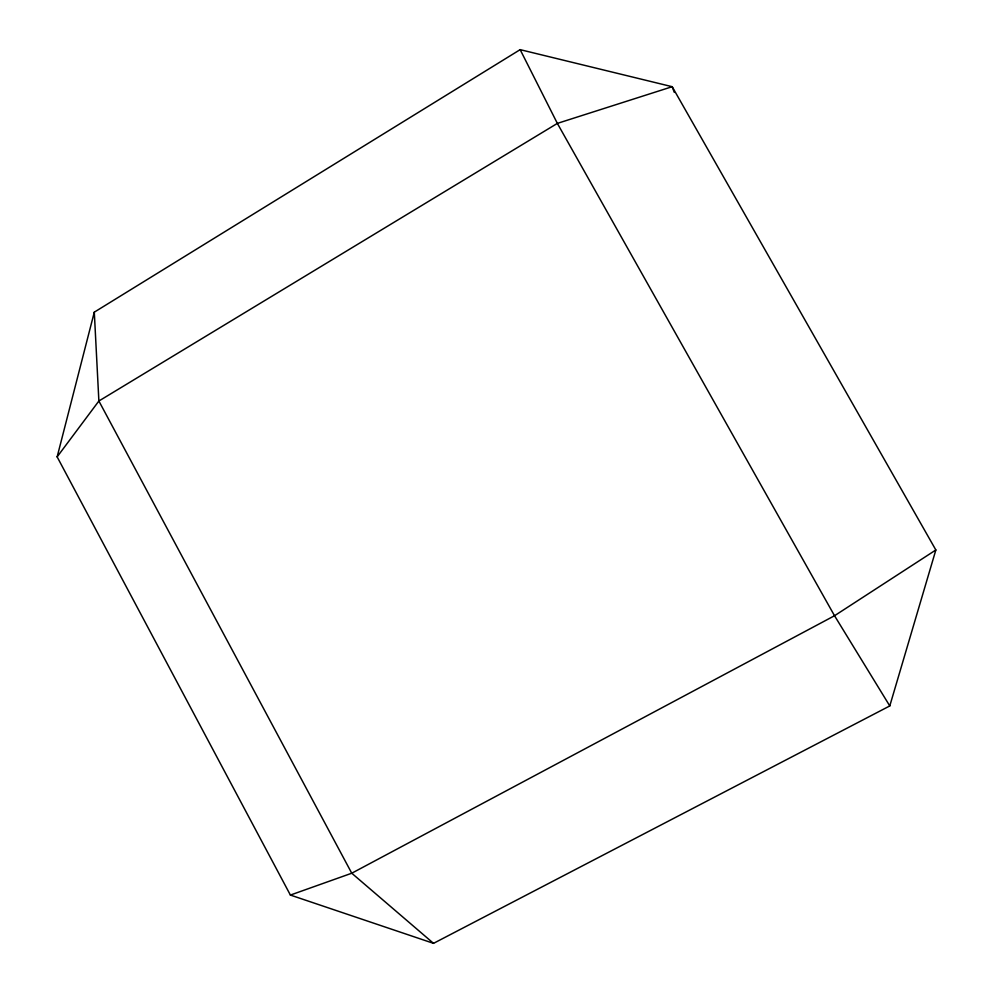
<?xml version="1.0" encoding="UTF-8"?>
<svg xmlns="http://www.w3.org/2000/svg" width="993" height="993" viewBox="0 0 993 993"><rect width="100%" height="100%" fill="white"/><g stroke="black" fill="none" stroke-linecap="round" stroke-linejoin="round"><path stroke-width="1.49" d="M57.147 456.867L94.298 312.162L520.158 49.65L672.187 86.701L935.853 549.985L889.778 705.936L433.519 943.35L290.39 895.065L57.147 456.867L98.878 401.011L557.358 123.393L672.187 86.701L674.334 92.423M935.853 549.985L834.53 615.734L351.758 873.219L290.39 895.065M433.519 943.35L351.758 873.219L98.878 401.011L94.298 312.162M889.778 705.936L834.53 615.734L557.358 123.393L520.158 49.65"/></g></svg>
